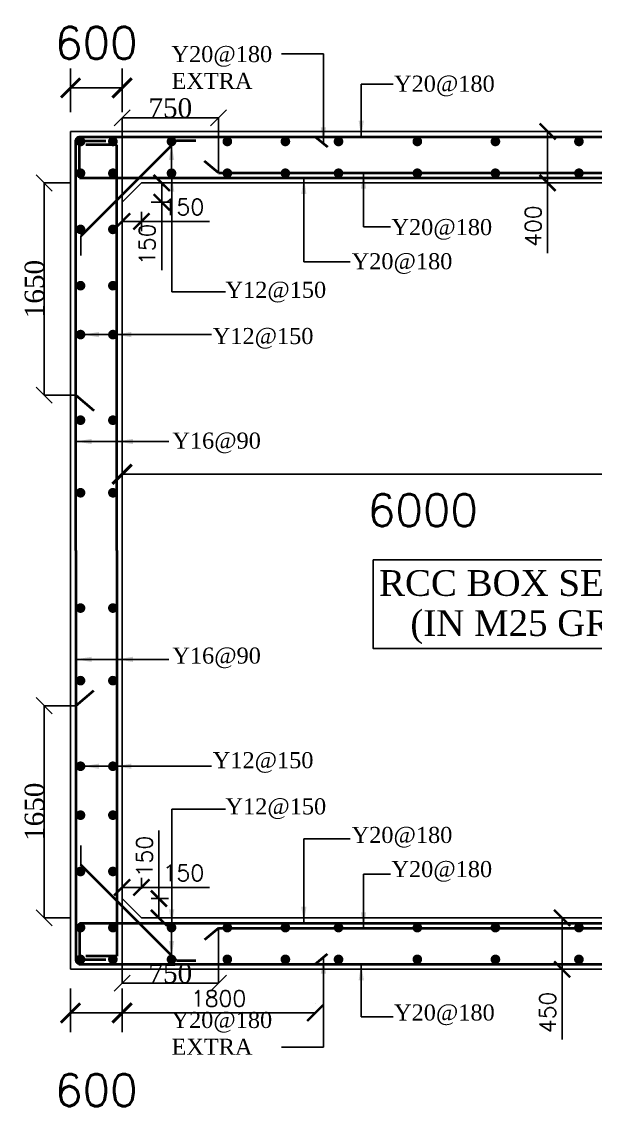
# Model space of a CAD drawing. Header units: inches. Extents: x -400915 to 515323, y 79868 to 577806.
# Drawn here: x 148218 to 152673, y 282837 to 291309 of the extents above; entities that cross this region are included whole.
import ezdxf

# ---------------------------------------------------------------- set-up
doc = ezdxf.new("R2010")
doc.units = ezdxf.units.IN
doc.header["$LTSCALE"] = 0.315
doc.header["$MEASUREMENT"] = 0
doc.layers.get('0').update_dxf_attribs({"color": 9})
for name, color, linetype, lineweight in [('crass barrier', 1, 'Continuous', 20), ('RFC', 4, 'Continuous', 40), ('STRUC', 2, 'Continuous', 20)]:
    doc.layers.add(name, color=color, linetype=linetype, lineweight=lineweight)
for name, color, linetype in [('rec', 7, 'Continuous'), ('stru', 2, 'Continuous'), ('TEXT', 3, 'Continuous')]:
    doc.layers.add(name, color=color, linetype=linetype)
doc.styles.add('ROMANS', font='ROMANS')
doc.styles.get("Standard").update_dxf_attribs({"font": 'romantic.ttf'})
doc.dimstyles.new('75', dxfattribs={"dimscale": 0, "dimtxt": 2.5, "dimasz": 2.5, "dimexe": 1.5, "dimexo": 1.5, "dimgap": 1, "dimtad": 1, "dimdec": 0, "dimzin": 0, "dimdsep": 46, "dimtxsty": 'ROMANS', "dimblk": 'ARCHTICK', "dimcen": -0.75, "dimclrd": 1, "dimclre": 1, "dimclrt": 3, "dimadec": 0, "dimazin": 0, "dimtfac": 1, "dimtdec": 0, "dimtofl": 0, "dimtmove": 0, "dimatfit": 3, "dimfxl": 1, "dimtolj": 1, "dimtzin": 0, "dimarcsym": 0})
doc.dimstyles.new('kri', dxfattribs={"dimtxt": 150, "dimasz": 125, "dimexe": 0.18, "dimexo": 0.0625, "dimgap": 0.09, "dimtad": 1, "dimdec": 0, "dimrnd": 1, "dimzin": 0, "dimdsep": 46, "dimtxsty": 'Standard', "dimblk": 'OBLIQUE', "dimcen": 0.09, "dimclrd": 1, "dimclre": 5, "dimclrt": 3, "dimadec": 0, "dimazin": 0, "dimtfac": 1, "dimtdec": 0, "dimtofl": 0, "dimtmove": 2, "dimatfit": 3, "dimfxl": 1, "dimtolj": 1, "dimtzin": 0, "dimarcsym": 0})

# ---------------------------------------------------------------- blocks, each defined once
blk = doc.blocks.new('_ArchTick')
at = {"layer": 'crass barrier', "color": 0, "const_width": 0.15}
blk.add_lwpolyline([(-0.5, -0.5), (0.5, 0.5)], dxfattribs=at)
blk = doc.blocks.new('*D125')
at = {"layer": 'Defpoints', "color": 0, "linetype": 'Continuous', "transparency": 16777216}
for p in [(148996.9, 287790.3), (148996.9, 287790.3), (154996.9, 287790.3)]:
    blk.add_point(p, dxfattribs=at)
at = {"layer": 'STRUC', "color": 1, "linetype": 'Continuous', "lineweight": -2, "transparency": 16777216}
blk.add_line((154996.9, 287790.3), (148996.9, 287790.3), dxfattribs=at)
at = {"layer": 'STRUC', "color": 1, "linetype": 'Continuous', "lineweight": -2, "transparency": 16777216, "xscale": 150, "yscale": 150, "zscale": 150, "rotation": 180}
blk.add_blockref('_ArchTick', (148996.9, 287790.3), dxfattribs=at)
at = {"layer": 'STRUC', "color": 1, "linetype": 'Continuous', "lineweight": -2, "transparency": 16777216, "xscale": 150, "yscale": 150, "zscale": 150}
blk.add_blockref('_ArchTick', (154996.9, 287790.3), dxfattribs=at)
at = {"layer": 'STRUC', "color": 3, "linetype": 'Continuous', "transparency": 16777216, "insert": (151334.1, 287510.9), "char_height": 250, "attachment_point": 5, "style": 'ROMANS'}
blk.add_mtext('\\A1;6000', dxfattribs=at)
blk = doc.blocks.new('*D126')
at = {"layer": 'Defpoints', "color": 0, "linetype": 'Continuous', "transparency": 16777216}
for p in [(148996.9, 290794.6), (148596.9, 290455.3), (148996.9, 290455.3)]:
    blk.add_point(p, dxfattribs=at)
at = {"layer": 'STRUC', "color": 1, "linetype": 'Continuous', "lineweight": -2, "transparency": 16777216}
for p, q in [((148596.9, 290605.3), (148596.9, 290944.6)), ((148996.9, 290605.3), (148996.9, 290944.6)), ((148596.9, 290794.6), (148996.9, 290794.6))]:
    blk.add_line(p, q, dxfattribs=at)
at = {"layer": 'STRUC', "color": 1, "linetype": 'Continuous', "lineweight": -2, "transparency": 16777216, "xscale": 150, "yscale": 150, "zscale": 150, "rotation": 180}
blk.add_blockref('_ArchTick', (148596.9, 290794.6), dxfattribs=at)
at = {"layer": 'STRUC', "color": 1, "linetype": 'Continuous', "lineweight": -2, "transparency": 16777216, "xscale": 150, "yscale": 150, "zscale": 150}
blk.add_blockref('_ArchTick', (148996.9, 290794.6), dxfattribs=at)
at = {"layer": 'STRUC', "color": 3, "linetype": 'Continuous', "transparency": 16777216, "insert": (148796.9, 291144.6), "char_height": 250, "attachment_point": 5, "style": 'ROMANS'}
blk.add_mtext('\\A1;600', dxfattribs=at)
blk = doc.blocks.new('_Oblique')
at = {"color": 0, "linetype": 'ByBlock', "lineweight": -2}
blk.add_line((-0.5, -0.5), (0.5, 0.5), dxfattribs=at)
blk = doc.blocks.new('*D128')
at = {"layer": 'Defpoints', "color": 0, "ltscale": 0.5, "transparency": 16777216}
for p in [(149746.9, 290562.5), (149746.9, 290135.3), (148996.9, 289905.3)]:
    blk.add_point(p, dxfattribs=at)
at = {"layer": 'rec', "color": 5, "lineweight": -2, "ltscale": 0.5, "transparency": 16777216}
for p, q in [((148996.9, 289905.3), (148996.9, 290562.7)), ((149746.9, 290135.3), (149746.9, 290562.7))]:
    blk.add_line(p, q, dxfattribs=at)
at = {"layer": 'rec', "color": 1, "lineweight": -2, "ltscale": 0.5, "transparency": 16777216}
blk.add_line((148996.9, 290562.5), (149746.9, 290562.5), dxfattribs=at)
at = {"layer": 'rec', "color": 1, "lineweight": -2, "ltscale": 0.5, "transparency": 16777216, "xscale": 125, "yscale": 125, "zscale": 125, "rotation": 180}
blk.add_blockref('_Oblique', (148996.9, 290562.5), dxfattribs=at)
at = {"layer": 'rec', "color": 1, "lineweight": -2, "ltscale": 0.5, "transparency": 16777216, "xscale": 125, "yscale": 125, "zscale": 125}
blk.add_blockref('_Oblique', (149746.9, 290562.5), dxfattribs=at)
at = {"layer": 'rec', "color": 3, "ltscale": 0.5, "transparency": 16777216, "insert": (149371.9, 290637.6), "char_height": 150, "attachment_point": 5}
blk.add_mtext('\\A1;750', dxfattribs=at)
blk = doc.blocks.new('*D129')
at = {"layer": 'Defpoints', "color": 0, "ltscale": 0.5, "transparency": 16777216}
for p in [(148391.4, 290055.3), (148596.9, 290055.3), (148636.9, 288405.3)]:
    blk.add_point(p, dxfattribs=at)
at = {"layer": 'rec', "color": 5, "lineweight": -2, "ltscale": 0.5, "transparency": 16777216}
for p, q in [((148596.8, 290055.3), (148391.2, 290055.3)), ((148636.8, 288405.3), (148391.2, 288405.3))]:
    blk.add_line(p, q, dxfattribs=at)
at = {"layer": 'rec', "color": 1, "lineweight": -2, "ltscale": 0.5, "transparency": 16777216}
blk.add_line((148391.4, 288405.3), (148391.4, 290055.3), dxfattribs=at)
at = {"layer": 'rec', "color": 1, "lineweight": -2, "ltscale": 0.5, "transparency": 16777216, "xscale": 125, "yscale": 125, "zscale": 125}
for p, rotation in [((148391.4, 290055.3), 90), ((148391.4, 288405.3), 270)]:
    blk.add_blockref('_Oblique', p, dxfattribs=dict(at, rotation=rotation))
at = {"layer": 'rec', "color": 3, "ltscale": 0.5, "transparency": 16777216, "insert": (148316.3, 289230.3), "char_height": 150, "attachment_point": 5, "rotation": 90}
blk.add_mtext('\\A1;1650', dxfattribs=at)
blk = doc.blocks.new('*D145')
at = {"layer": 'Defpoints', "color": 0, "linetype": 'Continuous', "transparency": 16777216}
for p in [(148596.9, 283940.3), (148996.9, 283940.3), (148996.9, 283600.9)]:
    blk.add_point(p, dxfattribs=at)
at = {"layer": 'STRUC', "color": 1, "linetype": 'Continuous', "lineweight": -2, "transparency": 16777216}
for p, q in [((148596.9, 283790.3), (148596.9, 283450.9)), ((148996.9, 283790.3), (148996.9, 283450.9)), ((148596.9, 283600.9), (148996.9, 283600.9))]:
    blk.add_line(p, q, dxfattribs=at)
at = {"layer": 'STRUC', "color": 1, "linetype": 'Continuous', "lineweight": -2, "transparency": 16777216, "xscale": 150, "yscale": 150, "zscale": 150, "rotation": 180}
blk.add_blockref('_ArchTick', (148596.9, 283600.9), dxfattribs=at)
at = {"layer": 'STRUC', "color": 1, "linetype": 'Continuous', "lineweight": -2, "transparency": 16777216, "xscale": 150, "yscale": 150, "zscale": 150}
blk.add_blockref('_ArchTick', (148996.9, 283600.9), dxfattribs=at)
at = {"layer": 'STRUC', "color": 3, "linetype": 'Continuous', "transparency": 16777216, "insert": (148796.9, 283000.9), "char_height": 250, "attachment_point": 5, "style": 'ROMANS'}
blk.add_mtext('\\A1;600', dxfattribs=at)
blk = doc.blocks.new('*D141')
at = {"layer": 'Defpoints', "color": 0, "ltscale": 0.5, "transparency": 16777216}
for p in [(148996.9, 284490.3), (149746.9, 284260.3), (149746.9, 283833.1)]:
    blk.add_point(p, dxfattribs=at)
at = {"layer": 'rec', "color": 5, "lineweight": -2, "ltscale": 0.5, "transparency": 16777216}
for p, q in [((148996.9, 284490.2), (148996.9, 283832.9)), ((149746.9, 284260.2), (149746.9, 283832.9))]:
    blk.add_line(p, q, dxfattribs=at)
at = {"layer": 'rec', "color": 1, "lineweight": -2, "ltscale": 0.5, "transparency": 16777216}
blk.add_line((148996.9, 283833.1), (149746.9, 283833.1), dxfattribs=at)
at = {"layer": 'rec', "color": 1, "lineweight": -2, "ltscale": 0.5, "transparency": 16777216, "xscale": 125, "yscale": 125, "zscale": 125, "rotation": 180}
blk.add_blockref('_Oblique', (148996.9, 283833.1), dxfattribs=at)
at = {"layer": 'rec', "color": 1, "lineweight": -2, "ltscale": 0.5, "transparency": 16777216, "xscale": 125, "yscale": 125, "zscale": 125}
blk.add_blockref('_Oblique', (149746.9, 283833.1), dxfattribs=at)
at = {"layer": 'rec', "color": 3, "ltscale": 0.5, "transparency": 16777216, "insert": (149371.9, 283908.2), "char_height": 150, "attachment_point": 5}
blk.add_mtext('\\A1;750', dxfattribs=at)
blk = doc.blocks.new('*D137')
at = {"layer": 'Defpoints', "color": 0, "ltscale": 0.5, "transparency": 16777216}
for p in [(148636.9, 285990.3), (148391.4, 284340.3), (148596.9, 284340.3)]:
    blk.add_point(p, dxfattribs=at)
at = {"layer": 'rec', "color": 5, "lineweight": -2, "ltscale": 0.5, "transparency": 16777216}
for p, q in [((148636.8, 285990.3), (148391.2, 285990.3)), ((148596.8, 284340.3), (148391.2, 284340.3))]:
    blk.add_line(p, q, dxfattribs=at)
at = {"layer": 'rec', "color": 1, "lineweight": -2, "ltscale": 0.5, "transparency": 16777216}
blk.add_line((148391.4, 285990.3), (148391.4, 284340.3), dxfattribs=at)
at = {"layer": 'rec', "color": 1, "lineweight": -2, "ltscale": 0.5, "transparency": 16777216, "xscale": 125, "yscale": 125, "zscale": 125}
for p, rotation in [((148391.4, 285990.3), 90), ((148391.4, 284340.3), 270)]:
    blk.add_blockref('_Oblique', p, dxfattribs=dict(at, rotation=rotation))
at = {"layer": 'rec', "color": 3, "ltscale": 0.5, "transparency": 16777216, "insert": (148316.3, 285165.3), "char_height": 150, "attachment_point": 5, "rotation": 90}
blk.add_mtext('\\A1;1650', dxfattribs=at)
blk = doc.blocks.new('*D264')
at = {"layer": 'Defpoints', "color": 0, "ltscale": 0.5, "transparency": 16777216}
for p in [(148996.9, 289905.3), (149146.9, 289905.3), (149146.9, 289756.1)]:
    blk.add_point(p, dxfattribs=at)
at = {"layer": 'rec', "color": 1, "lineweight": -2, "ltscale": 0.5, "transparency": 16777216}
for p, q in [((148996.9, 289830.3), (148996.9, 289681.1)), ((149146.9, 289830.3), (149146.9, 289681.1)), ((148996.9, 289756.1), (149146.9, 289756.1)), ((149146.9, 289756.1), (149675.5, 289756.1))]:
    blk.add_line(p, q, dxfattribs=at)
at = {"layer": 'rec', "color": 1, "lineweight": -2, "ltscale": 0.5, "transparency": 16777216, "xscale": 125, "yscale": 125, "zscale": 125, "rotation": 180}
blk.add_blockref('_ArchTick', (148996.9, 289756.1), dxfattribs=at)
at = {"layer": 'rec', "color": 1, "lineweight": -2, "ltscale": 0.5, "transparency": 16777216, "xscale": 125, "yscale": 125, "zscale": 125}
blk.add_blockref('_ArchTick', (149146.9, 289756.1), dxfattribs=at)
at = {"layer": 'rec', "color": 3, "ltscale": 0.5, "transparency": 16777216, "insert": (149473.7, 289868.6), "char_height": 125, "attachment_point": 5, "style": 'ROMANS'}
blk.add_mtext('\\A1;150', dxfattribs=at)
blk = doc.blocks.new('*D265')
at = {"layer": 'Defpoints', "color": 0, "ltscale": 0.5, "transparency": 16777216}
for p in [(149146.9, 290055.3), (149146.9, 289905.3), (149304.6, 289905.3)]:
    blk.add_point(p, dxfattribs=at)
at = {"layer": 'rec', "color": 1, "lineweight": -2, "ltscale": 0.5, "transparency": 16777216}
for p, q in [((149221.9, 290055.3), (149379.6, 290055.3)), ((149304.6, 290055.3), (149304.6, 289905.3)), ((149221.9, 289905.3), (149379.6, 289905.3)), ((149304.6, 289905.3), (149304.6, 289376.7))]:
    blk.add_line(p, q, dxfattribs=at)
at = {"layer": 'rec', "color": 1, "lineweight": -2, "ltscale": 0.5, "transparency": 16777216, "xscale": 125, "yscale": 125, "zscale": 125}
for p, rotation in [((149304.6, 290055.3), 90), ((149304.6, 289905.3), 270)]:
    blk.add_blockref('_ArchTick', p, dxfattribs=dict(at, rotation=rotation))
at = {"layer": 'rec', "color": 3, "ltscale": 0.5, "transparency": 16777216, "insert": (149192.1, 289578.5), "char_height": 125, "attachment_point": 5, "rotation": 90, "style": 'ROMANS'}
blk.add_mtext('\\A1;150', dxfattribs=at)
blk = doc.blocks.new('*D266')
at = {"layer": 'Defpoints', "color": 0, "ltscale": 0.5, "transparency": 16777216}
for p in [(152104, 290455.3), (152104, 290055.3), (152303.3, 290055.3)]:
    blk.add_point(p, dxfattribs=at)
at = {"layer": 'rec', "color": 1, "lineweight": -2, "ltscale": 0.5, "transparency": 16777216}
for p, q in [((152179, 290455.3), (152378.3, 290455.3)), ((152303.3, 290455.3), (152303.3, 290055.3)), ((152179, 290055.3), (152378.3, 290055.3)), ((152303.3, 290055.3), (152303.3, 289508.9))]:
    blk.add_line(p, q, dxfattribs=at)
at = {"layer": 'rec', "color": 1, "lineweight": -2, "ltscale": 0.5, "transparency": 16777216, "xscale": 125, "yscale": 125, "zscale": 125}
for p, rotation in [((152303.3, 290455.3), 90), ((152303.3, 290055.3), 270)]:
    blk.add_blockref('_ArchTick', p, dxfattribs=dict(at, rotation=rotation))
at = {"layer": 'rec', "color": 3, "ltscale": 0.5, "transparency": 16777216, "insert": (152190.8, 289719.6), "char_height": 125, "attachment_point": 5, "rotation": 90, "style": 'ROMANS'}
blk.add_mtext('\\A1;400', dxfattribs=at)
blk = doc.blocks.new('*D267')
at = {"layer": 'Defpoints', "color": 0, "ltscale": 0.5, "transparency": 16777216}
for p in [(149146.9, 284490.3), (149283.2, 284490.3), (149146.9, 284340.3)]:
    blk.add_point(p, dxfattribs=at)
at = {"layer": 'rec', "color": 1, "lineweight": -2, "ltscale": 0.5, "transparency": 16777216}
for p, q in [((149283.2, 284490.3), (149283.2, 285018.9)), ((149221.9, 284490.3), (149358.2, 284490.3)), ((149283.2, 284340.3), (149283.2, 284490.3)), ((149221.9, 284340.3), (149358.2, 284340.3))]:
    blk.add_line(p, q, dxfattribs=at)
at = {"layer": 'rec', "color": 1, "lineweight": -2, "ltscale": 0.5, "transparency": 16777216, "xscale": 125, "yscale": 125, "zscale": 125}
for p, rotation in [((149283.2, 284490.3), 90), ((149283.2, 284340.3), 270)]:
    blk.add_blockref('_ArchTick', p, dxfattribs=dict(at, rotation=rotation))
at = {"layer": 'rec', "color": 3, "ltscale": 0.5, "transparency": 16777216, "insert": (149170.7, 284817.1), "char_height": 125, "attachment_point": 5, "rotation": 90, "style": 'ROMANS'}
blk.add_mtext('\\A1;150', dxfattribs=at)
blk = doc.blocks.new('*D268')
at = {"layer": 'Defpoints', "color": 0, "ltscale": 0.5, "transparency": 16777216}
for p in [(149146.9, 284577.1), (148996.9, 284490.3), (149146.9, 284490.3)]:
    blk.add_point(p, dxfattribs=at)
at = {"layer": 'rec', "color": 1, "lineweight": -2, "ltscale": 0.5, "transparency": 16777216}
for p, q in [((148996.9, 284565.3), (148996.9, 284652.1)), ((148996.9, 284577.1), (149146.9, 284577.1)), ((149146.9, 284565.3), (149146.9, 284652.1)), ((149146.9, 284577.1), (149675.5, 284577.1))]:
    blk.add_line(p, q, dxfattribs=at)
at = {"layer": 'rec', "color": 1, "lineweight": -2, "ltscale": 0.5, "transparency": 16777216, "xscale": 125, "yscale": 125, "zscale": 125, "rotation": 180}
blk.add_blockref('_ArchTick', (148996.9, 284577.1), dxfattribs=at)
at = {"layer": 'rec', "color": 1, "lineweight": -2, "ltscale": 0.5, "transparency": 16777216, "xscale": 125, "yscale": 125, "zscale": 125}
blk.add_blockref('_ArchTick', (149146.9, 284577.1), dxfattribs=at)
at = {"layer": 'rec', "color": 3, "ltscale": 0.5, "transparency": 16777216, "insert": (149473.7, 284689.6), "char_height": 125, "attachment_point": 5, "style": 'ROMANS'}
blk.add_mtext('\\A1;150', dxfattribs=at)
blk = doc.blocks.new('*D269')
at = {"layer": 'Defpoints', "color": 0, "ltscale": 0.5, "transparency": 16777216}
for p in [(152285.3, 284340.3), (152285.3, 283940.3), (152416.2, 283940.3)]:
    blk.add_point(p, dxfattribs=at)
at = {"layer": 'rec', "color": 1, "lineweight": -2, "ltscale": 0.5, "transparency": 16777216}
for p, q in [((152360.3, 284340.3), (152491.2, 284340.3)), ((152416.2, 284340.3), (152416.2, 283940.3)), ((152360.3, 283940.3), (152491.2, 283940.3)), ((152416.2, 283940.3), (152416.2, 283393.9))]:
    blk.add_line(p, q, dxfattribs=at)
at = {"layer": 'rec', "color": 1, "lineweight": -2, "ltscale": 0.5, "transparency": 16777216, "xscale": 125, "yscale": 125, "zscale": 125}
for p, rotation in [((152416.2, 284340.3), 90), ((152416.2, 283940.3), 270)]:
    blk.add_blockref('_ArchTick', p, dxfattribs=dict(at, rotation=rotation))
at = {"layer": 'rec', "color": 3, "ltscale": 0.5, "transparency": 16777216, "insert": (152303.7, 283604.6), "char_height": 125, "attachment_point": 5, "rotation": 90, "style": 'ROMANS'}
blk.add_mtext('\\A1;450', dxfattribs=at)
blk = doc.blocks.new('*D270')
at = {"layer": 'Defpoints', "color": 0, "ltscale": 0.5, "transparency": 16777216}
for p in [(148996.9, 283600.9), (150496.9, 283600.9), (150496.9, 283600.9)]:
    blk.add_point(p, dxfattribs=at)
at = {"layer": 'rec', "color": 1, "lineweight": -2, "ltscale": 0.5, "transparency": 16777216}
for p, q in [((150496.9, 283675.9), (150496.9, 283675.9)), ((148996.9, 283600.9), (150496.9, 283600.9))]:
    blk.add_line(p, q, dxfattribs=at)
at = {"layer": 'rec', "color": 1, "lineweight": -2, "ltscale": 0.5, "transparency": 16777216, "xscale": 125, "yscale": 125, "zscale": 125, "rotation": 180}
blk.add_blockref('_ArchTick', (148996.9, 283600.9), dxfattribs=at)
at = {"layer": 'rec', "color": 1, "lineweight": -2, "ltscale": 0.5, "transparency": 16777216, "xscale": 125, "yscale": 125, "zscale": 125}
blk.add_blockref('_ArchTick', (150496.9, 283600.9), dxfattribs=at)
at = {"layer": 'rec', "color": 3, "ltscale": 0.5, "transparency": 16777216, "insert": (149746.9, 283713.4), "char_height": 125, "attachment_point": 5, "style": 'ROMANS'}
blk.add_mtext('\\A1;1800', dxfattribs=at)

msp = doc.modelspace()

# ---------------------------------------------------------------- linework, layer by layer
at = {"layer": 'rec', "ltscale": 0.5}
msp.add_lwpolyline([(150948.4, 287124.4), (153855.8, 287124.4), (153855.8, 286435), (150948.4, 286435)], close=True, dxfattribs=at)
at = {"layer": 'RFC'}
for p, q in [((148661.9, 290415.3), (155196.9, 290415.3)), ((150496.9, 290415.3), (150592.2, 290336)), ((148636.9, 287197.8), (148636.9, 290390.3)), ((148870, 290380.9), (148636.9, 290380.9)), ((148665.3, 290095.3), (148665.3, 290346.5)), ((149420.9, 290385.9), (148676.9, 289641.9)), ((148956.9, 290351.9), (148714.4, 290351.9)), ((148956.9, 287197.8), (148956.9, 290351.9)), ((149420.9, 290385.9), (149570.9, 290385.9)), ((149746.9, 290135.3), (149637.9, 290226)), ((148665.3, 290095.3), (155196.9, 290095.3)), ((149746.9, 290135.3), (154246.9, 290135.3)), ((148636.9, 288405.3), (148776.9, 288285.8)), ((148636.9, 287197.8), (148636.9, 284005.3)), ((148956.9, 287197.8), (148956.9, 284043.7)), ((148636.9, 285990.3), (148776.9, 286109.7)), ((149420.9, 284009.7), (148676.9, 284753.7)), ((148665.3, 284300.3), (155196.9, 284300.3)), ((148665.3, 284300.3), (148665.3, 284049.1)), ((149746.9, 284260.3), (149637.9, 284169.6)), ((149746.9, 284260.3), (154246.9, 284260.3)), ((148870, 284014.6), (148636.9, 284014.6)), ((148661.9, 283980.3), (155196.9, 283980.3)), ((148956.9, 284043.7), (148714.4, 284043.7)), ((149420.9, 284009.7), (149570.9, 284009.7)), ((150496.9, 283980.3), (150592.2, 284059.6))]:
    msp.add_line(p, q, dxfattribs=at)
at = {"layer": 'RFC', "const_width": 37.5}
for points in [[(148655.3, 290378.1, 1), (148692.8, 290378.1, 1)], [(148906.8, 290378.1, 1), (148944.3, 290378.1, 1)], [(149362.3, 290378.1, 1), (149399.8, 290378.1, 1)], [(149796.1, 290378.1, 1), (149833.6, 290378.1, 1)], [(150247.1, 290378.1, 1), (150284.6, 290378.1, 1)], [(150659.9, 290378.1, 1), (150697.4, 290378.1, 1)], [(151272.4, 290378.1, 1), (151309.9, 290378.1, 1)], [(151916.6, 290378.1, -1), (151879.1, 290378.1, -1)], [(152565.3, 290378.1, -1), (152527.8, 290378.1, -1)], [(148655.3, 290131.1, -1), (148692.8, 290131.1, -1)], [(148906.8, 290131.1, -1), (148944.3, 290131.1, -1)], [(149362.3, 290131.1, -1), (149399.8, 290131.1, -1)], [(149796.1, 290131.1, -1), (149833.6, 290131.1, -1)], [(150247.1, 290131.1, -1), (150284.6, 290131.1, -1)], [(150659.9, 290131.1, -1), (150697.4, 290131.1, -1)], [(151272.4, 290131.1, -1), (151309.9, 290131.1, -1)], [(151916.6, 290131.1, 1), (151879.1, 290131.1, 1)], [(152565.3, 290131.1, 1), (152527.8, 290131.1, 1)], [(148655.3, 289694.4, -1), (148692.8, 289694.4, -1)], [(148906.8, 289694.4, -1), (148944.3, 289694.4, -1)], [(148655.3, 289256.5, -1), (148692.8, 289256.5, -1)], [(148906.8, 289256.5, -1), (148944.3, 289256.5, -1)], [(148655.3, 288876.1, -1), (148692.8, 288876.1, -1)], [(148906.8, 288876.1, -1), (148944.3, 288876.1, -1)], [(148655.3, 288210.5, -1), (148692.8, 288210.5, -1)], [(148906.8, 288210.5, -1), (148944.3, 288210.5, -1)], [(148655.3, 287646.1, -1), (148692.8, 287646.1, -1)], [(148906.8, 287646.1, -1), (148944.3, 287646.1, -1)], [(148655.3, 286749.5, 1), (148692.8, 286749.5, 1)], [(148906.8, 286749.5, 1), (148944.3, 286749.5, 1)], [(148655.3, 286185.1, 1), (148692.8, 286185.1, 1)], [(148906.8, 286185.1, 1), (148944.3, 286185.1, 1)], [(148655.3, 285519.5, 1), (148692.8, 285519.5, 1)], [(148906.8, 285519.5, 1), (148944.3, 285519.5, 1)], [(148655.3, 285139.1, 1), (148692.8, 285139.1, 1)], [(148906.8, 285139.1, 1), (148944.3, 285139.1, 1)], [(148655.3, 284701.2, 1), (148692.8, 284701.2, 1)], [(148906.8, 284701.2, 1), (148944.3, 284701.2, 1)], [(148655.3, 284264.5, 1), (148692.8, 284264.5, 1)], [(148906.8, 284264.5, 1), (148944.3, 284264.5, 1)], [(149362.3, 284264.5, 1), (149399.8, 284264.5, 1)], [(149796.1, 284264.5, 1), (149833.6, 284264.5, 1)], [(150247.1, 284264.5, 1), (150284.6, 284264.5, 1)], [(150659.9, 284264.5, 1), (150697.4, 284264.5, 1)], [(151272.4, 284264.5, 1), (151309.9, 284264.5, 1)], [(151916.6, 284264.5, -1), (151879.1, 284264.5, -1)], [(152565.3, 284264.5, -1), (152527.8, 284264.5, -1)], [(148655.3, 284017.5, -1), (148692.8, 284017.5, -1)], [(148906.8, 284017.5, -1), (148944.3, 284017.5, -1)], [(149362.3, 284017.5, -1), (149399.8, 284017.5, -1)], [(149796.1, 284017.5, -1), (149833.6, 284017.5, -1)], [(150247.1, 284017.5, -1), (150284.6, 284017.5, -1)], [(150659.9, 284017.5, -1), (150697.4, 284017.5, -1)], [(151272.4, 284017.5, -1), (151309.9, 284017.5, -1)], [(151916.6, 284017.5, 1), (151879.1, 284017.5, 1)], [(152565.3, 284017.5, 1), (152527.8, 284017.5, 1)]]:
    msp.add_lwpolyline(points, format="xyb", close=True, dxfattribs=at)
at = {"layer": 'stru'}
for p, q in [((148596.9, 290455.3), (155196.9, 290455.3)), ((148596.9, 287197.8), (148596.9, 290455.3)), ((148996.9, 289905.3), (149146.9, 290055.3)), ((149146.9, 290055.3), (154846.9, 290055.3)), ((148996.9, 287197.8), (148996.9, 289905.3)), ((148676.9, 289491.9), (148676.9, 289641.9)), ((148596.9, 287197.8), (148596.9, 283940.3)), ((148996.9, 287197.8), (148996.9, 284490.3)), ((148676.9, 284903.7), (148676.9, 284753.7)), ((148996.9, 284490.3), (149146.9, 284340.3)), ((149146.9, 284340.3), (154846.9, 284340.3)), ((148596.9, 283940.3), (155196.9, 283940.3))]:
    msp.add_line(p, q, dxfattribs=at)
for centre, start, end in [((148661.9, 290390.3), 90, 180), ((148661.9, 284005.3), 180, 270)]:
    msp.add_arc(centre, 25, start, end, dxfattribs=at)

# ---------------------------------------------------------------- texts
for s, p in [('RCC BOX SECTION', (150993.9, 286844.4)), ('(IN M25 GRADE)', (151237, 286533))]:
    msp.add_text(s, height=200, dxfattribs=at).set_placement(p)
at = {"layer": 'TEXT', "ltscale": 0.5, "char_height": 125, "width": 2082.087}
for s, insert, attachment_point in [('Y20@180\\PEXTRA', (149381, 291120.1), 1), ('Y20@180', (151110.2, 290889.9), 1), ('Y20@180', (151090.1, 289774.6), 1), ('Y20@180', (150780.9, 289509.1), 1), ('Y12@150', (149800.6, 289286.9), 1), ('Y12@150', (149701.8, 288927.6), 1), ('Y16@90', (149387.6, 288114.3), 1), ('Y16@90', (149387.6, 286281.3), 7), ('Y12@150', (149701.8, 285468), 7), ('Y12@150', (149800.6, 285108.7), 7), ('Y20@180', (150780.9, 284886.5), 7), ('Y20@180', (151090.1, 284621), 7), ('Y20@180', (151110.2, 283505.7), 7), ('Y20@180\\PEXTRA', (149381, 283275.5), 7)]:
    msp.add_mtext(s, dxfattribs=dict(at, insert=insert, attachment_point=attachment_point))

# ---------------------------------------------------------------- dimensions: what is measured, and where the dimension line sits
at = {"layer": 'rec', "ltscale": 0.5}
for base, p1, p2, picture, middle in [((149746.9, 290562.5), (148996.9, 289905.3), (149746.9, 290135.3), '*D128', (149371.9, 290637.6)), ((149746.9, 283833.1), (148996.9, 284490.3), (149746.9, 284260.3), '*D141', (149371.9, 283908.2))]:
    dim = msp.add_linear_dim(base=base, p1=p1, p2=p2, dimstyle='kri', dxfattribs=at)
    dim.commit()
    dim.dimension.update_dxf_attribs({"geometry": picture, "text_midpoint": middle})
for base, p1, p2, picture, middle in [((152303.3, 290055.3), (152104, 290455.3), (152104, 290055.3), '*D266', (152190.8, 289719.6)), ((149304.6, 289905.3), (149146.9, 290055.3), (149146.9, 289905.3), '*D265', (149192.1, 289578.5)), ((149283.2, 284490.3), (149146.9, 284340.3), (149146.9, 284490.3), '*D267', (149170.7, 284817.1))]:
    dim = msp.add_linear_dim(base=base, p1=p1, p2=p2, angle=90, dimstyle='75', override={"dimscale": 50}, dxfattribs=at)
    dim.commit()
    dim.dimension.update_dxf_attribs({"geometry": picture, "text_midpoint": middle})
for base, p1, p2, angle, picture, middle in [((148391.4, 290055.3), (148636.9, 288405.3), (148596.9, 290055.3), 90, '*D129', (148316.3, 289230.3)), ((148391.4, 284340.3), (148636.9, 285990.3), (148596.9, 284340.3), 270, '*D137', (148316.3, 285165.3))]:
    dim = msp.add_linear_dim(base=base, p1=p1, p2=p2, angle=angle, dimstyle='kri', dxfattribs=at)
    dim.commit()
    dim.dimension.update_dxf_attribs({"geometry": picture, "text_midpoint": middle})
for base, p1, p2, picture, middle in [((149146.9, 289756.1), (148996.9, 289905.3), (149146.9, 289905.3), '*D264', (149473.7, 289868.6)), ((149146.9, 284577.1), (148996.9, 284490.3), (149146.9, 284490.3), '*D268', (149473.7, 284689.6))]:
    dim = msp.add_linear_dim(base=base, p1=p1, p2=p2, dimstyle='75', override={"dimscale": 50}, dxfattribs=at)
    dim.commit()
    dim.dimension.update_dxf_attribs({"geometry": picture, "text_midpoint": middle})
dim = msp.add_linear_dim(base=(152416.2, 283940.3), p1=(152285.3, 284340.3), p2=(152285.3, 283940.3), angle=90, text='450', dimstyle='75', override={"dimscale": 50}, dxfattribs=at)
dim.commit()
dim.dimension.update_dxf_attribs({"geometry": '*D269', "text_midpoint": (152303.7, 283604.6)})
dim = msp.add_linear_dim(base=(150496.9, 283600.9), p1=(148996.9, 283600.9), p2=(150496.9, 283600.9), text='1800', dimstyle='75', override={"dimscale": 50}, dxfattribs=at)
dim.commit()
dim.dimension.update_dxf_attribs({"geometry": '*D270', "text_midpoint": (149746.9, 283713.4)})
at = {"layer": 'STRUC', "linetype": 'Continuous'}
for base, p1, p2, picture, middle in [((148996.9, 290794.6), (148596.9, 290455.3), (148996.9, 290455.3), '*D126', (148796.9, 291144.6)), ((148996.9, 283600.9), (148596.9, 283940.3), (148996.9, 283940.3), '*D145', (148796.9, 283000.9))]:
    dim = msp.add_linear_dim(base=base, p1=p1, p2=p2, text='600', dimstyle='75', override={"dimscale": 100, "dimasz": 1.5, "dimgap": 0.5, "dimtmove": 2}, dxfattribs=at)
    dim.commit()
    dim.dimension.update_dxf_attribs({"geometry": picture, "text_midpoint": middle})
dim = msp.add_linear_dim(base=(148996.9, 287790.3), p1=(154996.9, 287790.3), p2=(148996.9, 287790.3), dimstyle='75', override={"dimscale": 100, "dimasz": 1.5, "dimgap": 0.5, "dimtmove": 2}, dxfattribs=at)
dim.commit()
dim.dimension.update_dxf_attribs({"geometry": '*D125', "text_midpoint": (151334.1, 287510.9), "dimtype": 160})

# ---------------------------------------------------------------- leaders
at = {"layer": 'rec', "ltscale": 0.5}
for points in [[(150561.3, 290364.1), (150561.3, 291060), (150234.5, 291060)], [(150855.3, 290415.5), (150855.3, 290823.9), (151102.6, 290823.9)], [(149381.1, 290359.3), (149382.5, 289904.9)], [(149382.5, 290113.1), (149382.5, 289209.8), (149801, 289209.8)], [(150409.2, 290093.7), (150409.2, 289440.9), (150769.1, 289440.9)], [(150873.3, 290136.3), (150873.3, 289715.3), (151081.6, 289715.3)], [(148692.8, 288876.1), (149135.9, 288876.1)], [(148944.3, 288876.1), (149692.5, 288876.1)], [(148636.9, 288045), (149170.7, 288045)], [(148956.9, 288045), (149360.8, 288045)], [(148636.9, 286350.6), (149170.7, 286350.6)], [(148956.9, 286350.6), (149360.8, 286350.6)], [(148692.8, 285519.5), (149135.9, 285519.5)], [(148944.3, 285519.5), (149692.5, 285519.5)], [(149382.5, 284282.5), (149382.5, 285185.8), (149801, 285185.8)], [(150409.2, 284301.9), (150409.2, 284954.7), (150769.1, 284954.7)], [(150873.3, 284259.3), (150873.3, 284680.3), (151081.6, 284680.3)], [(149381.1, 284036.3), (149382.5, 284490.6)], [(150561.3, 284031.5), (150561.3, 283335.5), (150234.5, 283335.5)], [(150855.3, 283980), (150855.3, 283571.7), (151102.6, 283571.7)]]:
    msp.add_leader(points, dimstyle='kri', override={"dimgap": 0.09, "dimtad": 0}, dxfattribs=at)

doc.saveas('drawing.dxf')
